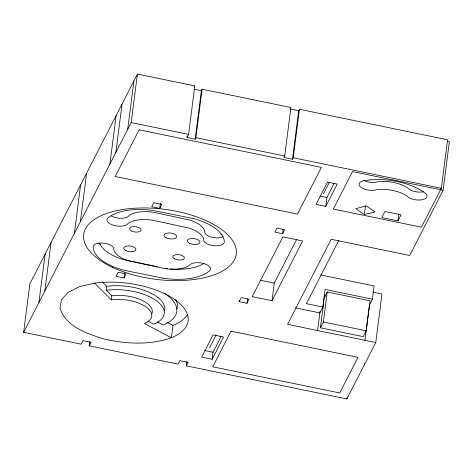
<?xml version="1.0" encoding="UTF-8"?>
<svg xmlns="http://www.w3.org/2000/svg" width="473" height="473" viewBox="0 0 473 473"><rect width="100%" height="100%" fill="white"/><g stroke="black" fill="none" stroke-linecap="round" stroke-linejoin="round"><path stroke-width="0.71" d="M373.303 292.237L381.977 294.023L375.763 342.523L346.851 398.916L186.362 365.848L188.148 362.365L179.811 360.645L178.025 364.133L89.243 345.84L91.047 342.322L83.041 340.672L81.238 344.19L23.65 332.324L29.864 283.83L137.412 74.084L194.805 85.909L188.591 134.403L187.006 137.489L195.154 139.168L195.899 137.708L202.113 89.214L290.907 107.513L284.693 156.007L283.948 157.462L292.48 159.218L293.225 157.763L299.439 109.269L447.564 139.789L441.35 188.284L421.396 227.2L333.311 209.048L352.521 171.593L443.136 190.258L449.35 141.764L447.452 141.374M38.91 302.566L45.118 254.072M44.834 291.007L51.049 242.513M74.362 233.426L80.576 184.931M80.369 221.713L86.577 173.219M109.907 164.096L116.122 115.601M89.243 345.84L89.805 341.494M115.832 152.543L122.046 104.048M151.809 313.841A28.025 12.854 7.3 0 0 141.202 299.959A28.025 12.854 7.3 0 0 111.758 295.826L106.23 290.292L106.738 286.325L102.464 282.044M127.68 129.442L133.894 80.948M23.65 332.324L131.198 122.578L137.412 74.084M187.385 314.841A64.878 29.758 7.3 0 1 172.988 325.406L171.403 337.752L144.318 323.467A28.025 12.854 7.3 0 0 146.187 307.024A28.025 12.854 7.3 0 0 111.25 299.793L111.758 295.826M124.05 277.964L126.137 273.897L118.126 272.247L116.039 276.315L124.05 277.964L124.695 272.897M159.708 208.422L161.772 204.395L153.76 202.746L151.697 206.772L159.708 208.422L160.359 203.355M187.006 137.489L187.196 136.041M195.154 139.168L201.362 90.674L202.113 89.214M186.362 365.848L186.918 361.508M212.135 359.309L223.552 337.042L213.087 334.884L201.664 357.15L212.135 359.309L213.039 352.255L221.098 336.534M239.202 301.691L241.289 297.618L249.046 299.22L246.953 303.288L239.202 301.691L239.385 300.243M246.953 303.288L247.515 298.948M272.005 300.722L302.655 240.94L282.884 236.867L252.227 296.642L272.005 300.722L274.263 283.085L296.494 239.728M282.618 233.745L284.681 229.718L276.924 228.122L274.86 232.148L282.618 233.745L283.173 229.399M292.48 159.218L298.694 110.723L299.439 109.269M325.767 206.388L337.184 184.115L327.493 182.123L316.07 204.389L325.767 206.388L326.896 197.566L334.287 183.157M317.59 330.532L320.032 311.488M295.536 307.888L319.849 312.901L322.84 307.066L325.099 289.429L372.434 299.184L374.125 285.958L320.836 274.979M320.387 327.807L324.23 297.824L327.221 291.995L370.069 300.822L366.226 330.798L363.234 336.634L320.387 327.807L323.378 321.971L327.221 291.995M364.322 214.624L355.791 208.658L366.474 205.885L375 211.851L364.322 214.624L365.422 206.027M346.851 398.916L347.034 397.468M364.925 340.288L369.443 305.02L372.434 299.184M364.328 364.831L364.512 363.382M397.929 220.879L401.045 214.801L384.957 211.484L381.835 217.568L397.929 220.879L398.845 213.719M440.605 189.738L440.789 188.289M194.172 87.144L194.805 85.909M209.557 347.761L216.096 335.008M323.426 193.889L329.344 182.347M338.916 240.237L306.386 303.678L322.84 307.066M443.136 190.258L409.695 255.479L331.165 239.297L287.554 324.348L375.763 342.523M94.594 283.12L79.47 286.656L68.1 292.361L61.431 299.77L60.024 308.26C65.853 326.53 86.305 333.335 102.812 338.692C125.256 344.007 149.32 345.426 171.403 337.752A64.878 29.758 7.3 0 0 175.075 299.799A64.878 29.758 7.3 0 0 94.594 283.12L111.25 299.793M166.088 268.398L167.448 268.575M157.539 266.766L122.738 259.405A41.931 19.233 7.3 0 1 99.466 243.282M193.9 89.131L201.362 90.674M290.162 108.967L298.694 110.723M131.198 122.578L188.591 134.403M195.899 137.708L284.693 156.007M293.225 157.763L441.35 188.284M319.973 196.141L326.896 197.566M260.138 280.176L274.263 283.085M324.259 295.708L325.696 296.003M323.378 321.971L366.226 330.798M204.661 350.528L213.039 352.255M167.111 322.308L172.988 325.406M157.403 321.894L163.28 324.992A52.136 23.91 7.3 0 0 164.078 293.029M147.972 321.155L153.63 324.141A40.099 18.388 7.3 0 0 156.238 300.609A40.099 18.388 7.3 0 0 106.23 290.292M106.738 286.325A40.099 18.388 7.3 0 1 147.866 291.77A40.099 18.388 7.3 0 1 164.503 310.968M175.702 299.444A52.136 23.91 7.3 0 1 176.949 308.834M363.636 180.396A10.601 4.866 7.3 0 0 377.531 181.833A24.779 11.364 7.3 0 1 407.945 188.094L408.075 188.289A10.601 4.866 7.3 0 0 423.353 191.772M203.969 263.426A40.867 18.743 7.3 0 1 170.203 268.901M100.708 244.73A46.455 21.303 7.3 0 1 98.975 242.956M111.137 215.913A10.802 4.955 7.3 0 0 129.099 215.493A24.537 11.251 7.3 0 1 154.896 212.548L190.217 220.176A26.453 12.132 7.3 0 1 204.537 230.623L204.856 232.97A10.406 4.771 7.3 0 0 212.661 237.434A10.406 4.771 7.3 0 0 223.126 236.754M222.192 234.578A2.519 1.159 7.3 0 1 220.808 233.899M139.151 129.827L115.217 176.5L297.464 214.05L321.398 167.377L139.151 129.827M231.013 331.189L212.744 366.817L339.732 392.98L358.002 357.352L231.013 331.189M370.217 179.876L365.002 180.509A10.601 4.866 7.3 0 0 360.822 187.184A10.601 4.866 7.3 0 0 376.514 189.768A24.779 11.364 7.3 0 1 406.928 196.035L407.058 196.224A10.601 4.866 7.3 0 0 421.141 199.908A10.601 4.866 7.3 0 0 426.007 193.853L422.614 191.34A46.094 21.143 7.3 0 0 375.704 179.586L370.217 179.876M193.15 218.526L154.364 210.692A45.39 20.818 7.3 0 0 108.423 217.657A10.802 4.955 7.3 0 0 113.597 225.284A10.802 4.955 7.3 0 0 128.082 223.427A24.537 11.251 7.3 0 1 153.879 220.489L189.2 228.11A26.453 12.132 7.3 0 1 203.52 238.558L203.845 240.905A10.406 4.771 7.3 0 0 214.777 245.789A10.406 4.771 7.3 0 0 224.273 242.206A46.455 21.303 7.3 0 0 193.15 218.526M163.079 278.159L124.287 270.325A46.455 21.303 7.3 0 1 93.163 246.646A10.406 4.771 7.3 0 1 102.659 243.063A10.406 4.771 7.3 0 1 113.597 247.941L113.922 250.294A26.453 12.132 7.3 0 0 128.236 260.741L163.557 268.362A24.537 11.251 7.3 0 0 189.354 265.418A10.802 4.955 7.3 0 1 203.839 263.567A10.802 4.955 7.3 0 1 209.019 271.195A45.39 20.818 7.3 0 1 163.079 278.159M189.691 243.429A6.403 2.939 7.3 0 0 199.955 242.602A6.403 2.939 7.3 0 0 191.352 238.534A6.403 2.939 7.3 0 0 189.691 243.429M166.106 237.73A6.403 2.939 7.3 0 0 176.589 237.204A6.403 2.939 7.3 0 0 168.406 232.953A6.403 2.939 7.3 0 0 166.106 237.73M131.441 230.948A5.806 2.661 7.3 0 0 140.984 230.534A5.806 2.661 7.3 0 0 133.646 226.644A5.806 2.661 7.3 0 0 131.441 230.948M174.395 258.707A5.8 2.661 7.3 0 0 184.145 258.684A5.8 2.661 7.3 0 0 177.393 254.586A5.8 2.661 7.3 0 0 174.395 258.707M125.948 250.655A6.202 2.844 7.3 0 0 135.887 249.85A6.202 2.844 7.3 0 0 127.544 245.919A6.202 2.844 7.3 0 0 125.948 250.655M112.609 267.399A76.933 35.286 7.3 0 0 235.607 257.028A76.933 35.286 7.3 0 0 131.665 208.451A76.933 35.286 7.3 0 0 112.609 267.399"/></g></svg>
